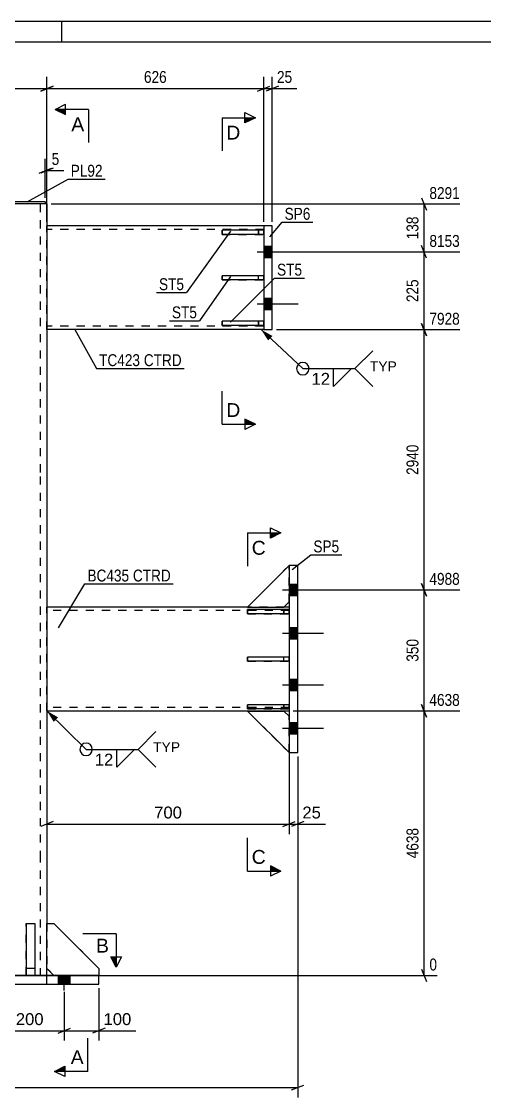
# Model space of a CAD drawing. Header units: millimetres. Extents: x -150 to 444, y -739 to 230.
# Drawn here: x 14.7 to 126.2, y -29.4 to 229.8 of the extents above; entities that cross this region are included whole.
import ezdxf

# ---------------------------------------------------------------- set-up
doc = ezdxf.new("R2010")
doc.units = ezdxf.units.MM
doc.linetypes.add('DXK_LINE_DOT2', pattern=[3.9198, 1.9599, -1.9599])
doc.linetypes.add('DXK_LINE_DOT3', pattern=[5.9187, 2.979, -0.9799, 0.9799, -0.9799])
doc.styles.add('Arial', font='ARIAL.TTF', dxfattribs={"height": 0.2})
doc.styles.add('Arial Narrow', font='ARIALN.TTF', dxfattribs={"height": 0.2})

# ---------------------------------------------------------------- blocks, each defined once
blk = doc.blocks.new('Unknown-284930291-1134')
at = {"color": 5, "linetype": 'Continuous'}
for p, q in [((444.4, 229.79), (-149.6, 229.79)), ((24.4, 224.79), (24.4, 229.79)), ((439.4, 224.79), (-144.6, 224.79))]:
    blk.add_line(p, q, dxfattribs=at)
blk = doc.blocks.new('Part-284930291-2814 - 2659')
at = {"color": 7, "linetype": 'DXK_LINE_DOT2'}
for p, q in [((15.83, 0), (15.83, 12.5)), ((15.83, 12.5), (17.92, 12.5)), ((17.92, 12.5), (17.92, 0)), ((17.92, 1.67), (15.83, 1.67)), ((17.92, 0), (15.83, 0))]:
    blk.add_line(p, q, dxfattribs=at)
blk = doc.blocks.new('Part-284930291-2791 - 2659')
at = {"color": 2, "linetype": 'Continuous'}
for p, q in [((73.03, 180.56), (73.03, 155.56)), ((75.11, 180.56), (73.03, 180.56)), ((75.11, 155.56), (75.11, 180.56)), ((73.03, 155.56), (75.11, 155.56))]:
    blk.add_line(p, q, dxfattribs=at)
blk = doc.blocks.new('Part-284930291-2792 - 2659')
at = {"color": 2, "linetype": 'Continuous'}
for p, q in [((79.15, 65.21), (69.15, 65.21)), ((69.15, 64.21), (69.15, 65.21)), ((79.15, 65.21), (79.15, 64.21)), ((79.15, 64.21), (69.15, 64.21))]:
    blk.add_line(p, q, dxfattribs=at)
at = {"color": 7, "linetype": 'DXK_LINE_DOT2'}
blk.add_line((77.9, 64.21), (77.9, 65.21), dxfattribs=at)
blk = doc.blocks.new('Part-284930291-2794 - 2659')
at = {"color": 2, "linetype": 'Continuous'}
for p, q in [((79.15, 76.67), (69.15, 76.67)), ((69.15, 75.67), (69.15, 76.67)), ((79.15, 75.67), (69.15, 75.67)), ((79.15, 76.67), (79.15, 75.67))]:
    blk.add_line(p, q, dxfattribs=at)
at = {"color": 7, "linetype": 'DXK_LINE_DOT2'}
blk.add_line((77.9, 75.67), (77.9, 76.67), dxfattribs=at)
blk = doc.blocks.new('Part-284930291-2795 - 2659')
at = {"color": 7, "linetype": 'DXK_LINE_DOT2'}
for p, q in [((79.15, 65.21), (69.15, 65.21)), ((69.15, 65.21), (69.15, 64.21)), ((77.9, 65.21), (77.9, 64.21)), ((79.15, 64.21), (79.15, 65.21)), ((69.15, 64.21), (79.15, 64.21))]:
    blk.add_line(p, q, dxfattribs=at)
blk = doc.blocks.new('Part-284930291-2667 - 2659')
at = {"color": 2, "linetype": 'Continuous'}
for p, q in [((79.15, 98.73), (69.15, 88.73)), ((69.15, 88.73), (77.9, 88.73)), ((77.9, 88.73), (79.15, 89.98))]:
    blk.add_line(p, q, dxfattribs=at)
at = {"color": 7, "linetype": 'DXK_LINE_DOT2'}
blk.add_line((79.15, 89.98), (79.15, 98.73), dxfattribs=at)
blk = doc.blocks.new('Part-284930291-2796 - 2659')
at = {"color": 7, "linetype": 'DXK_LINE_DOT2'}
for p, q in [((79.15, 76.67), (69.15, 76.67)), ((69.15, 76.67), (69.15, 75.67)), ((69.15, 75.67), (79.15, 75.67)), ((77.9, 75.67), (77.9, 76.67)), ((79.15, 75.67), (79.15, 76.67))]:
    blk.add_line(p, q, dxfattribs=at)
blk = doc.blocks.new('Part-284930291-2668 - 2659')
at = {"color": 7, "linetype": 'DXK_LINE_DOT2'}
for p, q in [((79.15, 98.73), (69.15, 88.73)), ((79.15, 89.98), (79.15, 98.73)), ((69.15, 88.73), (77.9, 88.73)), ((77.9, 88.73), (79.15, 89.98))]:
    blk.add_line(p, q, dxfattribs=at)
blk = doc.blocks.new('Part-284930291-2669 - 2659')
at = {"color": 2, "linetype": 'Continuous'}
for p, q in [((69.15, 63.67), (77.9, 63.67)), ((69.15, 63.67), (79.15, 53.67)), ((77.9, 63.67), (79.15, 62.42)), ((79.15, 53.67), (79.15, 53.73))]:
    blk.add_line(p, q, dxfattribs=at)
at = {"color": 7, "linetype": 'DXK_LINE_DOT2'}
blk.add_line((79.15, 53.73), (79.15, 62.42), dxfattribs=at)
blk = doc.blocks.new('Part-284930291-2670 - 2659')
at = {"color": 7, "linetype": 'DXK_LINE_DOT2'}
for p, q in [((69.15, 63.67), (77.9, 63.67)), ((79.15, 53.67), (69.15, 63.67)), ((77.9, 63.67), (79.15, 62.42)), ((79.15, 62.42), (79.15, 53.67))]:
    blk.add_line(p, q, dxfattribs=at)
blk = doc.blocks.new('Part-284930291-2671 - 2659')
at = {"color": 2, "linetype": 'Continuous'}
for p, q in [((73.03, 179.51), (63.03, 179.51)), ((63.03, 178.51), (63.03, 179.51)), ((73.03, 179.51), (73.03, 178.51)), ((73.03, 178.51), (63.03, 178.51))]:
    blk.add_line(p, q, dxfattribs=at)
at = {"color": 7, "linetype": 'DXK_LINE_DOT2'}
blk.add_line((71.78, 178.51), (71.78, 179.51), dxfattribs=at)
blk = doc.blocks.new('Part-284930291-2672 - 2659')
at = {"color": 2, "linetype": 'Continuous'}
for p, q in [((73.03, 157.6), (63.03, 157.6)), ((63.03, 156.6), (63.03, 157.6)), ((73.03, 156.6), (63.03, 156.6)), ((73.03, 157.6), (73.03, 156.6))]:
    blk.add_line(p, q, dxfattribs=at)
at = {"color": 7, "linetype": 'DXK_LINE_DOT2'}
blk.add_line((71.78, 156.6), (71.78, 157.6), dxfattribs=at)
blk = doc.blocks.new('Part-284930291-2673 - 2659')
at = {"color": 2, "linetype": 'Continuous'}
for p, q in [((73.03, 168.56), (63.03, 168.56)), ((63.03, 167.56), (63.03, 168.56)), ((73.03, 168.56), (73.03, 167.56)), ((73.03, 167.56), (63.03, 167.56))]:
    blk.add_line(p, q, dxfattribs=at)
at = {"color": 7, "linetype": 'DXK_LINE_DOT2'}
blk.add_line((71.78, 167.56), (71.78, 168.56), dxfattribs=at)
blk = doc.blocks.new('Part-284930291-2805 - 2659')
at = {"color": 2, "linetype": 'Continuous'}
for p, q in [((-20.42, 186.34), (-13.52, 186.34)), ((-20.42, 186.34), (-20.42, 185.84)), ((-20.42, 185.84), (-19.02, 185.84)), ((20.42, 186.34), (13.56, 186.34)), ((20.42, 185.84), (19.02, 185.84)), ((20.42, 186.34), (20.42, 185.84))]:
    blk.add_line(p, q, dxfattribs=at)
at = {"color": 7, "linetype": 'DXK_LINE_DOT2'}
for p, q in [((19.02, 185.84), (-19.02, 185.84)), ((13.56, 186.34), (-13.52, 186.34))]:
    blk.add_line(p, q, dxfattribs=at)
blk = doc.blocks.new('Part-284930291-2679 - 2659')
at = {"color": 7, "linetype": 'DXK_LINE_DOT2'}
for p, q in [((79.15, 88.13), (69.15, 88.13)), ((69.15, 88.13), (69.15, 87.13)), ((77.9, 88.13), (77.9, 87.13)), ((79.15, 87.13), (79.15, 88.13)), ((69.15, 87.13), (79.15, 87.13))]:
    blk.add_line(p, q, dxfattribs=at)
blk = doc.blocks.new('Part-284930291-2680 - 2659')
at = {"color": 2, "linetype": 'Continuous'}
for p, q in [((79.15, 88.13), (69.15, 88.13)), ((69.15, 87.13), (69.15, 88.13)), ((79.15, 88.13), (79.15, 87.13)), ((79.15, 87.13), (69.15, 87.13))]:
    blk.add_line(p, q, dxfattribs=at)
at = {"color": 7, "linetype": 'DXK_LINE_DOT2'}
blk.add_line((77.9, 87.13), (77.9, 88.13), dxfattribs=at)
blk = doc.blocks.new('Part-284930291-2681 - 2659')
at = {"color": 2, "linetype": 'Continuous'}
for p, q in [((69.15, 88.73), (20.83, 88.73)), ((79.15, 88.73), (77.9, 88.73)), ((20.83, 63.73), (79.15, 63.73))]:
    blk.add_line(p, q, dxfattribs=at)
at = {"color": 7, "linetype": 'DXK_LINE_DOT2'}
for p, q in [((20.83, 63.73), (20.83, 88.73)), ((20.83, 88.73), (20.83, 88.73)), ((77.9, 88.73), (69.15, 88.73)), ((79.15, 88.73), (79.15, 63.73)), ((79.15, 87.89), (20.83, 87.89)), ((79.15, 64.56), (20.83, 64.56)), ((20.83, 63.73), (20.83, 63.73)), ((20.83, 63.73), (20.83, 63.73))]:
    blk.add_line(p, q, dxfattribs=at)
blk = doc.blocks.new('Part-284930291-2761 - 2659')
at = {"color": 7, "linetype": 'DXK_LINE_DOT2'}
for p, q in [((20.83, 1.67), (20.83, 12.5)), ((20.83, 12.5), (22.5, 12.5)), ((22.5, 12.5), (33.33, 1.67)), ((22.5, 0), (20.83, 1.67)), ((33.33, 1.67), (33.33, 0)), ((33.33, 0), (22.5, 0))]:
    blk.add_line(p, q, dxfattribs=at)
blk = doc.blocks.new('Part-284930291-2766 - 2659')
at = {"color": 2, "linetype": 'Continuous'}
for p, q in [((73.03, 180.56), (20.83, 180.56)), ((73.03, 155.56), (20.83, 155.56))]:
    blk.add_line(p, q, dxfattribs=at)
at = {"color": 7, "linetype": 'DXK_LINE_DOT2'}
for p, q in [((20.83, 155.56), (20.83, 180.56)), ((73.03, 179.72), (20.83, 179.72)), ((73.03, 180.56), (73.03, 155.56)), ((73.03, 156.39), (20.83, 156.39))]:
    blk.add_line(p, q, dxfattribs=at)
blk = doc.blocks.new('Part-284930291-2786 - 2659')
at = {"color": 2, "linetype": 'Continuous'}
for p, q in [((79.15, 98.73), (79.15, 53.73)), ((81.23, 98.73), (79.15, 98.73)), ((81.23, 53.73), (81.23, 98.73)), ((79.15, 53.73), (81.23, 53.73))]:
    blk.add_line(p, q, dxfattribs=at)
blk = doc.blocks.new('Part-284930291-2813 - 2659')
at = {"color": 2, "linetype": 'Continuous'}
for p, q in [((20.83, 1.67), (20.83, 12.5)), ((20.83, 12.5), (22.5, 12.5)), ((33.33, 1.67), (22.5, 12.5)), ((22.5, 0), (20.83, 1.67)), ((33.33, 1.67), (33.33, 0))]:
    blk.add_line(p, q, dxfattribs=at)
at = {"color": 7, "linetype": 'DXK_LINE_DOT2'}
blk.add_line((33.33, 0), (22.5, 0), dxfattribs=at)
blk = doc.blocks.new('Bolt-284930291-2827 - 2659')
at = {"linetype": 'Continuous'}
for points in [[(-23.62, 0), (-26.38, 0), (-26.38, -2.08), (-23.62, -2.08)], [(-23.62, 0), (-26.38, 0), (-26.38, -2.08), (-23.62, -2.08)], [(-6.96, 0), (-9.71, 0), (-9.71, -2.08), (-6.96, -2.08)], [(-6.96, 0), (-9.71, 0), (-9.71, -2.08), (-6.96, -2.08)], [(9.71, 0), (6.96, 0), (6.96, -2.08), (9.71, -2.08)], [(9.71, 0), (6.96, 0), (6.96, -2.08), (9.71, -2.08)], [(26.38, 0), (23.62, 0), (23.62, -2.08), (26.38, -2.08)], [(26.38, 0), (23.62, 0), (23.62, -2.08), (26.38, -2.08)]]:
    blk.add_hatch(color=1, dxfattribs=at).paths.add_polyline_path(points)
at = {"color": 1, "linetype": 'Continuous'}
for p, q in [((-26.38, -2.08), (-26.38, 0)), ((-26.38, -2.08), (-26.38, 0)), ((-25, -3.67), (-25, 0)), ((-25, -3.67), (-25, 0)), ((-23.62, -2.08), (-23.62, 0)), ((-23.62, -2.08), (-23.62, 0)), ((-9.71, -2.08), (-9.71, 0)), ((-9.71, -2.08), (-9.71, 0)), ((-8.33, -3.67), (-8.33, 0)), ((-8.33, -3.67), (-8.33, 0)), ((-6.96, -2.08), (-6.96, 0)), ((-6.96, -2.08), (-6.96, 0)), ((6.96, -2.08), (6.96, 0)), ((6.96, -2.08), (6.96, 0)), ((8.33, -3.67), (8.33, 0)), ((8.33, -3.67), (8.33, 0)), ((9.71, -2.08), (9.71, 0)), ((9.71, -2.08), (9.71, 0)), ((23.62, -2.08), (23.62, 0)), ((23.62, -2.08), (23.62, 0)), ((25, -3.67), (25, 0)), ((25, -3.67), (25, 0)), ((26.38, -2.08), (26.38, 0)), ((26.38, -2.08), (26.38, 0))]:
    blk.add_line(p, q, dxfattribs=at)
blk = doc.blocks.new('Bolt-284930291-2830 - 2659')
at = {"linetype": 'Continuous'}
for points in [[(73.03, 175.68), (73.03, 172.93), (75.11, 172.93), (75.11, 175.68)], [(73.03, 175.68), (73.03, 172.93), (75.11, 172.93), (75.11, 175.68)], [(73.03, 163.18), (73.03, 160.43), (75.11, 160.43), (75.11, 163.18)], [(73.03, 163.18), (73.03, 160.43), (75.11, 160.43), (75.11, 163.18)]]:
    blk.add_hatch(color=1, dxfattribs=at).paths.add_polyline_path(points)
at = {"color": 1, "linetype": 'Continuous'}
for p, q in [((71.44, 174.31), (81.36, 174.3)), ((71.44, 174.31), (81.36, 174.3)), ((73.03, 175.68), (75.11, 175.68)), ((73.03, 175.68), (75.11, 175.68)), ((73.03, 172.93), (75.11, 172.93)), ((73.03, 172.93), (75.11, 172.93)), ((71.44, 161.81), (81.36, 161.8)), ((71.44, 161.81), (81.36, 161.8)), ((73.03, 163.18), (75.11, 163.18)), ((73.03, 163.18), (75.11, 163.18)), ((73.03, 160.43), (75.11, 160.43)), ((73.03, 160.43), (75.11, 160.43))]:
    blk.add_line(p, q, dxfattribs=at)
blk = doc.blocks.new('Bolt-284930291-2831 - 2659')
at = {"linetype": 'Continuous'}
for points in [[(79.15, 94.27), (79.15, 91.52), (81.23, 91.52), (81.23, 94.27)], [(79.15, 94.27), (79.15, 91.52), (81.23, 91.52), (81.23, 94.27)], [(79.15, 94.27), (79.15, 91.52), (81.23, 91.52), (81.23, 94.27)], [(79.15, 83.85), (79.15, 81.1), (81.23, 81.1), (81.23, 83.85)], [(79.15, 83.85), (79.15, 81.1), (81.23, 81.1), (81.23, 83.85)], [(79.15, 71.35), (79.15, 68.6), (81.23, 68.6), (81.23, 71.35)], [(79.15, 71.35), (79.15, 68.6), (81.23, 68.6), (81.23, 71.35)], [(79.15, 60.93), (79.15, 58.18), (81.23, 58.18), (81.23, 60.93)], [(79.15, 60.93), (79.15, 58.18), (81.23, 58.18), (81.23, 60.93)], [(79.15, 60.93), (79.15, 58.18), (81.23, 58.18), (81.23, 60.93)]]:
    blk.add_hatch(color=1, dxfattribs=at).paths.add_polyline_path(points)
at = {"color": 1, "linetype": 'Continuous'}
for p, q in [((79.15, 94.27), (81.23, 94.27)), ((79.15, 94.27), (81.23, 94.27)), ((79.15, 94.27), (81.23, 94.27)), ((77.56, 92.89), (87.48, 92.89)), ((77.56, 92.89), (87.48, 92.89)), ((77.56, 92.89), (87.48, 92.89)), ((79.15, 91.52), (81.23, 91.52)), ((79.15, 91.52), (81.23, 91.52)), ((79.15, 91.52), (81.23, 91.52)), ((79.15, 83.85), (81.23, 83.85)), ((79.15, 83.85), (81.23, 83.85)), ((77.56, 82.48), (87.48, 82.48)), ((77.56, 82.48), (87.48, 82.48)), ((79.15, 81.1), (81.23, 81.1)), ((79.15, 81.1), (81.23, 81.1)), ((79.15, 71.35), (81.23, 71.35)), ((79.15, 71.35), (81.23, 71.35)), ((77.56, 69.98), (87.48, 69.98)), ((77.56, 69.98), (87.48, 69.98)), ((79.15, 68.6), (81.23, 68.6)), ((79.15, 68.6), (81.23, 68.6)), ((79.15, 60.93), (81.23, 60.93)), ((79.15, 60.93), (81.23, 60.93)), ((79.15, 60.93), (81.23, 60.93)), ((77.56, 59.56), (87.48, 59.56)), ((77.56, 59.56), (87.48, 59.56)), ((77.56, 59.56), (87.48, 59.56)), ((79.15, 58.18), (81.23, 58.18)), ((79.15, 58.18), (81.23, 58.18)), ((79.15, 58.18), (81.23, 58.18))]:
    blk.add_line(p, q, dxfattribs=at)
blk = doc.blocks.new('Part-284930291-2838 - 2659')
at = {"linetype": 'Continuous'}
blk.add_hatch(color=2, dxfattribs=at).paths.add_polyline_path([(0, 29.17), (-0.8, 30.57), (0.8, 30.57)])
at = {"color": 7, "linetype": 'DXK_LINE_DOT3'}
for p, q in [((0, 120.29), (0, 195.84)), ((0, 29.27), (0, 120.19)), ((0, -10), (0, 29.17))]:
    blk.add_line(p, q, dxfattribs=at)
at = {"color": 2, "linetype": 'Continuous'}
for p, q in [((-20.83, 185.84), (-20.83, 120.29)), ((-20.83, 185.84), (-20.42, 185.84)), ((-19.02, 185.84), (-17.5, 185.84)), ((-17.5, 185.84), (-13.52, 185.84)), ((19.02, 185.84), (13.56, 185.84)), ((20.83, 185.84), (20.42, 185.84)), ((20.83, 185.84), (20.83, 120.29)), ((-20.83, 120.19), (-20.83, 29.27)), ((20.83, 120.19), (20.83, 29.27)), ((-20.83, 29.17), (-20.83, 12.5)), ((0, 29.17), (-0.8, 30.57)), ((-0.8, 30.57), (0.8, 30.57)), ((0.8, 30.57), (0, 29.17)), ((20.83, 29.17), (20.83, 12.5)), ((-20.83, 1.67), (-20.83, 0)), ((20.83, 0), (20.83, 1.67))]:
    blk.add_line(p, q, dxfattribs=at)
at = {"color": 7, "linetype": 'DXK_LINE_DOT2'}
for p, q in [((-20.83, 185.84), (-19.02, 185.84)), ((-20.42, 185.84), (-19.86, 185.84)), ((-19.17, 185.84), (-19.17, 120.29)), ((-13.52, 185.84), (13.56, 185.84)), ((20.42, 185.84), (17.5, 185.84)), ((19.17, 185.84), (19.17, 120.29)), ((-19.17, 120.19), (-19.17, 29.27)), ((19.17, 120.19), (19.17, 29.27)), ((-19.17, 29.17), (-19.17, 0)), ((19.17, 29.17), (19.17, 0)), ((-20.83, 12.5), (-20.83, 1.67)), ((20.83, 12.5), (20.83, 1.67)), ((20.83, 0), (-20.83, 0))]:
    blk.add_line(p, q, dxfattribs=at)
at = {"color": 2, "linetype": 'Continuous'}
blk.add_circle((0, 30.07), 1, dxfattribs=at)
blk = doc.blocks.new('Part-284930291-2843 - 2659')
at = {"color": 2, "linetype": 'Continuous'}
for p, q in [((33.33, 0), (-33.33, 0)), ((-33.33, 0), (-33.33, -2.08)), ((-33.33, -2.08), (-20.83, -2.08)), ((-20.83, 0), (-20.83, -2.08)), ((-20.83, -2.08), (33.33, -2.08)), ((20.83, -2.08), (20.83, 0)), ((33.33, -2.08), (33.33, 0))]:
    blk.add_line(p, q, dxfattribs=at)
blk = doc.blocks.new('Part-284930291-2846 - 2659')
at = {"color": 2, "linetype": 'Continuous'}
for p, q in [((15.83, 12.5), (15.83, 0)), ((15.83, 12.5), (17.92, 12.5)), ((17.92, 12.5), (17.92, 0)), ((17.92, 1.67), (15.83, 1.67)), ((15.83, 0), (17.92, 0))]:
    blk.add_line(p, q, dxfattribs=at)
blk = doc.blocks.new('Part-284930291-11012 - 2659')
at = {"color": 7, "linetype": 'DXK_LINE_DOT2'}
for p, q in [((73.03, 168.56), (63.03, 168.56)), ((63.03, 168.56), (63.03, 167.56)), ((71.78, 167.56), (71.78, 168.56)), ((73.03, 167.56), (73.03, 168.56)), ((63.03, 167.56), (73.03, 167.56))]:
    blk.add_line(p, q, dxfattribs=at)
blk = doc.blocks.new('Part-284930291-11013 - 2659')
at = {"color": 7, "linetype": 'DXK_LINE_DOT2'}
for p, q in [((73.03, 179.51), (63.03, 179.51)), ((63.03, 179.51), (63.03, 178.51)), ((71.78, 179.51), (71.78, 178.51)), ((73.03, 178.51), (73.03, 179.51)), ((63.03, 178.51), (73.03, 178.51))]:
    blk.add_line(p, q, dxfattribs=at)
blk = doc.blocks.new('Part-284930291-11014 - 2659')
at = {"color": 7, "linetype": 'DXK_LINE_DOT2'}
for p, q in [((73.03, 157.6), (63.03, 157.6)), ((63.03, 157.6), (63.03, 156.6)), ((63.03, 156.6), (73.03, 156.6)), ((71.78, 157.6), (71.78, 156.6)), ((73.03, 156.6), (73.03, 157.6))]:
    blk.add_line(p, q, dxfattribs=at)
blk = doc.blocks.new('StraightDimension-284930291-6146 - 2659')
at = {"color": 7, "linetype": 'Continuous'}
for p, q in [((20.83, 181.5), (20.83, 216.5)), ((73.03, 181.56), (73.03, 216.5)), ((22.33, 214.25), (19.33, 213.05)), ((20.83, 213.65), (73.03, 213.65)), ((71.53, 213.05), (74.53, 214.25))]:
    blk.add_line(p, q, dxfattribs=at)
at = {"color": 0}
blk.add_wipeout([(50.27, 214.4), (50.27, 218.6), (43.59, 218.6), (43.59, 214.4)], dxfattribs=at)
at = {"color": 3, "style": 'Arial Narrow'}
blk.add_text('626', height=2.863, dxfattribs=at).set_placement((44.19, 215))
blk = doc.blocks.new('StraightDimension-284930291-6445 - 2659')
at = {"color": 7, "linetype": 'Continuous'}
for p, q in [((25, -3.97), (25, -15.71)), ((33.33, -3.08), (33.33, -15.71)), ((23.5, -13.91), (26.5, -12.71)), ((34.83, -12.71), (31.83, -13.91)), ((25, -13.31), (33.33, -13.31))]:
    blk.add_line(p, q, dxfattribs=at)
at = {"color": 0}
blk.add_wipeout([(41.73, -12.56), (41.73, -8.36), (33.86, -8.36), (33.86, -12.56)], dxfattribs=at)
at = {"color": 7, "linetype": 'Continuous'}
blk.add_line((33.33, -13.31), (42.25, -13.31), dxfattribs=at)
blk.add_line((33.33, -13.31), (42.25, -13.31), dxfattribs=at)
at = {"color": 3, "style": 'Arial'}
blk.add_text('100', height=2.865, dxfattribs=at).set_placement((34.46, -11.96))
blk = doc.blocks.new('StraightDimension-284930291-6145 - 2659')
at = {"color": 7, "linetype": 'Continuous'}
for p, q in [((73.03, 181.56), (73.03, 216.5)), ((75.11, 181.56), (75.11, 216.5)), ((71.53, 213.05), (74.53, 214.25)), ((73.03, 213.65), (75.11, 213.65)), ((76.61, 214.25), (73.61, 213.05))]:
    blk.add_line(p, q, dxfattribs=at)
at = {"color": 0}
blk.add_wipeout([(80.49, 214.4), (80.49, 218.6), (75.64, 218.6), (75.64, 214.4)], dxfattribs=at)
at = {"color": 7, "linetype": 'Continuous'}
blk.add_line((75.11, 213.65), (81.02, 213.65), dxfattribs=at)
blk.add_line((75.11, 213.65), (81.02, 213.65), dxfattribs=at)
at = {"color": 3, "style": 'Arial Narrow'}
blk.add_text('25', height=2.863, dxfattribs=at).set_placement((76.24, 215))
blk = doc.blocks.new('StraightDimension-284930291-11453 - 2659')
at = {"color": 7, "linetype": 'Continuous'}
for p, q in [((79.15, 62.73), (79.15, 34.06)), ((81.23, 52.73), (81.23, 34.06)), ((77.65, 35.86), (80.65, 37.06)), ((79.15, 36.46), (81.23, 36.46)), ((82.73, 37.06), (79.73, 35.86))]:
    blk.add_line(p, q, dxfattribs=at)
at = {"color": 0}
blk.add_wipeout([(87.4, 37.21), (87.4, 41.41), (81.76, 41.41), (81.76, 37.21)], dxfattribs=at)
at = {"color": 7, "linetype": 'Continuous'}
blk.add_line((81.23, 36.46), (87.93, 36.46), dxfattribs=at)
blk.add_line((81.23, 36.46), (87.93, 36.46), dxfattribs=at)
at = {"color": 3, "style": 'Arial'}
blk.add_text('25', height=2.865, dxfattribs=at).set_placement((82.36, 37.81))
blk = doc.blocks.new('StraightDimension-284930291-6620 - 2659')
at = {"color": 7, "linetype": 'Continuous'}
for p, q in [((112.26, 62.23), (111.06, 65.23)), ((80.15, 63.73), (120.28, 63.73)), ((111.66, 0), (111.66, 63.73)), ((111.06, 1.5), (112.26, -1.5)), ((-32.33, 0), (114.79, 0))]:
    blk.add_line(p, q, dxfattribs=at)
at = {"color": 0, "linetype": 'Continuous'}
for points in [[(120.88, 64.33), (120.88, 68.53), (112.36, 68.53), (112.36, 64.33)], [(115.39, 0.6), (115.39, 4.8), (112.36, 4.8), (112.36, 0.6)]]:
    blk.add_wipeout(points, dxfattribs=at)
at = {"color": 0}
blk.add_wipeout([(110.91, 36.12), (106.71, 36.12), (106.71, 27.61), (110.91, 27.61)], dxfattribs=at)
at = {"color": 3, "linetype": 'Continuous', "style": 'Arial Narrow'}
for s, height, p in [('4638', 2.863, (112.96, 64.93)), ('0', 2.86, (112.96, 1.2))]:
    blk.add_text(s, height=height, dxfattribs=at).set_placement(p)
at = {"color": 3, "style": 'Arial Narrow'}
blk.add_text('4638', height=2.863, rotation=90.0002, dxfattribs=at).set_placement((110.31, 28.21))
blk = doc.blocks.new('StraightDimension-284930291-3035 - 2659')
at = {"color": 7, "linetype": 'Continuous'}
for p, q in [((-94, 52.73), (-94, -29.4)), ((81.23, 52.73), (81.23, -29.4)), ((-92.5, -26.4), (-95.5, -27.6)), ((-94, -27), (81.23, -27)), ((79.73, -27.6), (82.73, -26.4))]:
    blk.add_line(p, q, dxfattribs=at)
at = {"color": 0}
blk.add_wipeout([(-1.34, -26.25), (-1.34, -22.05), (-11.43, -22.05), (-11.43, -26.25)], dxfattribs=at)
at = {"color": 3, "style": 'Arial'}
blk.add_text('2103', height=2.865, dxfattribs=at).set_placement((-10.83, -25.65))
blk = doc.blocks.new('StraightDimension-284930291-3086 - 2659')
at = {"color": 7, "linetype": 'Continuous'}
for p, q in [((18.92, 193.29), (21.92, 194.49)), ((22.33, 194.49), (19.33, 193.29)), ((20.42, 187.34), (20.42, 196.74)), ((20.83, 186.84), (20.83, 196.74)), ((20.42, 193.89), (20.83, 193.89))]:
    blk.add_line(p, q, dxfattribs=at)
at = {"color": 0}
blk.add_wipeout([(24.39, 194.64), (24.39, 198.84), (21.36, 198.84), (21.36, 194.64)], dxfattribs=at)
at = {"color": 7, "linetype": 'Continuous'}
blk.add_line((20.83, 193.89), (24.91, 193.89), dxfattribs=at)
blk.add_line((20.83, 193.89), (24.91, 193.89), dxfattribs=at)
at = {"color": 3, "style": 'Arial Narrow'}
blk.add_text('5', height=2.86, dxfattribs=at).set_placement((21.96, 195.24))
blk = doc.blocks.new('StraightDimension-284930291-6147 - 2659')
at = {"color": 7, "linetype": 'Continuous'}
for p, q in [((-20.83, 181.5), (-20.83, 216.5)), ((20.83, 181.5), (20.83, 216.5)), ((-19.33, 214.25), (-22.33, 213.05)), ((-20.83, 213.65), (20.83, 213.65)), ((19.33, 213.05), (22.33, 214.25))]:
    blk.add_line(p, q, dxfattribs=at)
at = {"color": 0}
blk.add_wipeout([(3.34, 214.4), (3.34, 218.6), (-3.34, 218.6), (-3.34, 214.4)], dxfattribs=at)
at = {"color": 3, "style": 'Arial Narrow'}
blk.add_text('500', height=2.863, dxfattribs=at).set_placement((-2.74, 215))
blk = doc.blocks.new('StraightDimension-284930291-6617 - 2659')
at = {"color": 7, "linetype": 'Continuous'}
for p, q in [((80.28, 174.3), (120.28, 174.3)), ((112.26, 172.8), (111.06, 175.8)), ((111.66, 155.56), (111.66, 174.3)), ((76.11, 155.56), (120.28, 155.56)), ((111.06, 157.06), (112.26, 154.06))]:
    blk.add_line(p, q, dxfattribs=at)
at = {"color": 0, "linetype": 'Continuous'}
blk.add_wipeout([(120.88, 174.9), (120.88, 179.1), (112.36, 179.1), (112.36, 174.9)], dxfattribs=at)
at = {"color": 0}
blk.add_wipeout([(110.91, 168.27), (106.71, 168.27), (106.71, 161.59), (110.91, 161.59)], dxfattribs=at)
at = {"color": 3, "linetype": 'Continuous', "style": 'Arial Narrow'}
blk.add_text('8153', height=2.863, dxfattribs=at).set_placement((112.96, 175.5))
at = {"color": 3, "style": 'Arial Narrow'}
blk.add_text('225', height=2.863, rotation=90.0002, dxfattribs=at).set_placement((110.31, 162.19))
blk = doc.blocks.new('StraightDimension-284930291-6446 - 2659')
at = {"color": 7, "linetype": 'Continuous'}
for p, q in [((8.33, -3.97), (8.33, -15.71)), ((25, -3.97), (25, -15.71)), ((9.83, -12.71), (6.83, -13.91)), ((23.5, -13.91), (26.5, -12.71)), ((8.33, -13.31), (25, -13.31))]:
    blk.add_line(p, q, dxfattribs=at)
at = {"color": 0}
blk.add_wipeout([(20.6, -12.56), (20.6, -8.36), (12.73, -8.36), (12.73, -12.56)], dxfattribs=at)
at = {"color": 3, "style": 'Arial'}
blk.add_text('200', height=2.865, dxfattribs=at).set_placement((13.33, -11.96))
blk = doc.blocks.new('StraightDimension-284930291-6616 - 2659')
at = {"color": 7, "linetype": 'Continuous'}
for p, q in [((111.06, 187.34), (112.26, 184.34)), ((21.83, 185.84), (120.28, 185.84)), ((111.66, 174.3), (111.66, 185.84)), ((80.28, 174.3), (120.28, 174.3)), ((112.26, 172.8), (111.06, 175.8))]:
    blk.add_line(p, q, dxfattribs=at)
at = {"color": 0, "linetype": 'Continuous'}
blk.add_wipeout([(120.88, 186.44), (120.88, 190.64), (112.36, 190.64), (112.36, 186.44)], dxfattribs=at)
at = {"color": 0}
blk.add_wipeout([(110.91, 183.41), (106.71, 183.41), (106.71, 176.73), (110.91, 176.73)], dxfattribs=at)
at = {"color": 3, "linetype": 'Continuous', "style": 'Arial Narrow'}
blk.add_text('8291', height=2.863, dxfattribs=at).set_placement((112.96, 187.04))
at = {"color": 3, "style": 'Arial Narrow'}
blk.add_text('138', height=2.863, rotation=90.0002, dxfattribs=at).set_placement((110.31, 177.33))
blk = doc.blocks.new('StraightDimension-284930291-6618 - 2659')
at = {"color": 7, "linetype": 'Continuous'}
for p, q in [((76.11, 155.56), (120.28, 155.56)), ((112.26, 154.06), (111.06, 157.06)), ((111.66, 92.89), (111.66, 155.56)), ((111.06, 94.39), (112.26, 91.39)), ((86.4, 92.89), (120.28, 92.89))]:
    blk.add_line(p, q, dxfattribs=at)
at = {"color": 0, "linetype": 'Continuous'}
blk.add_wipeout([(120.88, 156.16), (120.88, 160.36), (112.36, 160.36), (112.36, 156.16)], dxfattribs=at)
at = {"color": 0}
blk.add_wipeout([(110.91, 128.48), (106.71, 128.48), (106.71, 119.97), (110.91, 119.97)], dxfattribs=at)
at = {"color": 3, "linetype": 'Continuous', "style": 'Arial Narrow'}
blk.add_text('7928', height=2.863, dxfattribs=at).set_placement((112.96, 156.76))
at = {"color": 3, "style": 'Arial Narrow'}
blk.add_text('2940', height=2.863, rotation=90.0002, dxfattribs=at).set_placement((110.31, 120.57))
blk = doc.blocks.new('StraightDimension-284930291-6619 - 2659')
at = {"color": 7, "linetype": 'Continuous'}
for p, q in [((112.26, 91.39), (111.06, 94.39)), ((86.4, 92.89), (120.28, 92.89)), ((111.66, 63.73), (111.66, 92.89)), ((111.06, 65.23), (112.26, 62.23)), ((80.15, 63.73), (120.28, 63.73))]:
    blk.add_line(p, q, dxfattribs=at)
at = {"color": 0, "linetype": 'Continuous'}
blk.add_wipeout([(120.88, 93.49), (120.88, 97.69), (112.36, 97.69), (112.36, 93.49)], dxfattribs=at)
at = {"color": 0}
blk.add_wipeout([(110.91, 81.65), (106.71, 81.65), (106.71, 74.97), (110.91, 74.97)], dxfattribs=at)
at = {"color": 3, "linetype": 'Continuous', "style": 'Arial Narrow'}
blk.add_text('4988', height=2.863, dxfattribs=at).set_placement((112.96, 94.09))
at = {"color": 3, "style": 'Arial Narrow'}
blk.add_text('350', height=2.863, rotation=90.0002, dxfattribs=at).set_placement((110.31, 75.57))
blk = doc.blocks.new('StraightDimension-284930291-6685 - 2659')
at = {"color": 7, "linetype": 'Continuous'}
for p, q in [((-109.4, 62.23), (-110.6, 65.23)), ((-95, 63.73), (-118.61, 63.73)), ((-110, 0), (-110, 63.73)), ((-110.6, 1.5), (-109.4, -1.5)), ((32.33, 0), (-113.12, 0))]:
    blk.add_line(p, q, dxfattribs=at)
at = {"color": 0, "linetype": 'Continuous'}
for points in [[(-110.7, 64.33), (-110.7, 68.53), (-119.21, 68.53), (-119.21, 64.33)], [(-110.7, 0.6), (-110.7, 4.8), (-113.72, 4.8), (-113.72, 0.6)]]:
    blk.add_wipeout(points, dxfattribs=at)
at = {"color": 0}
blk.add_wipeout([(-110.75, 36.12), (-114.95, 36.12), (-114.95, 27.61), (-110.75, 27.61)], dxfattribs=at)
at = {"color": 3, "linetype": 'Continuous', "style": 'Arial Narrow'}
for s, height, p in [('4638', 2.863, (-118.61, 64.93)), ('0', 2.86, (-113.12, 1.2))]:
    blk.add_text(s, height=height, dxfattribs=at).set_placement(p)
at = {"color": 3, "style": 'Arial Narrow'}
blk.add_text('4638', height=2.863, rotation=90.0002, dxfattribs=at).set_placement((-111.35, 28.21))
blk = doc.blocks.new('StraightDimension-284930291-11454 - 2659')
at = {"color": 7, "linetype": 'Continuous'}
for p, q in [((20.83, 62.73), (20.83, 34.06)), ((79.15, 62.73), (79.15, 34.06)), ((22.33, 37.06), (19.33, 35.86)), ((20.83, 36.46), (79.15, 36.46)), ((77.65, 35.86), (80.65, 37.06))]:
    blk.add_line(p, q, dxfattribs=at)
at = {"color": 0}
blk.add_wipeout([(53.93, 37.21), (53.93, 41.41), (46.06, 41.41), (46.06, 37.21)], dxfattribs=at)
at = {"color": 3, "style": 'Arial'}
blk.add_text('700', height=2.865, dxfattribs=at).set_placement((46.66, 37.81))
blk = doc.blocks.new('Mark-284930291-2801 - 2659')
at = {"color": 0}
blk.add_wipeout([(34.23, 192.41), (34.23, 195.41), (26.55, 195.41), (26.55, 192.41)], dxfattribs=at)
blk.add_wipeout([(34.23, 192.41), (34.23, 195.41), (26.55, 195.41), (26.55, 192.41)], dxfattribs=at)
at = {"color": 30, "linetype": 'Continuous'}
for p, q in [((16.02, 186.34), (25.95, 191.81)), ((25.95, 191.81), (34.83, 191.81))]:
    blk.add_line(p, q, dxfattribs=at)
at = {"color": 3, "style": 'Arial Narrow'}
blk.add_text('PL92', height=2.863, dxfattribs=at).set_placement((26.55, 192.41))
blk = doc.blocks.new('Mark-284930291-2762 - 2659')
at = {"color": 0}
blk.add_wipeout([(43.26, 146.78), (43.26, 149.78), (33.39, 149.78), (33.39, 146.78)], dxfattribs=at)
blk.add_wipeout([(43.26, 146.78), (43.26, 149.78), (33.39, 149.78), (33.39, 146.78)], dxfattribs=at)
at = {"color": 30, "linetype": 'Continuous'}
blk.add_line((27.52, 155.56), (32.79, 146.18), dxfattribs=at)
at = {"color": 0}
blk.add_wipeout([(53.28, 146.78), (53.28, 149.78), (44.16, 149.78), (44.16, 146.78)], dxfattribs=at)
blk.add_wipeout([(53.28, 146.78), (53.28, 149.78), (44.16, 149.78), (44.16, 146.78)], dxfattribs=at)
at = {"color": 30, "linetype": 'Continuous'}
blk.add_line((32.79, 146.18), (53.88, 146.18), dxfattribs=at)
at = {"color": 3, "style": 'Arial Narrow'}
for s, p in [('TC423', (33.39, 146.78)), ('CTRD', (44.16, 146.78))]:
    blk.add_text(s, height=2.863, dxfattribs=at).set_placement(p)
blk = doc.blocks.new('Mark-284930291-2782 - 2659')
at = {"color": 0}
blk.add_wipeout([(91.22, 101.91), (91.22, 104.91), (85.01, 104.91), (85.01, 101.91)], dxfattribs=at)
blk.add_wipeout([(91.22, 101.91), (91.22, 104.91), (85.01, 104.91), (85.01, 101.91)], dxfattribs=at)
at = {"color": 30, "linetype": 'Continuous'}
for p, q in [((79.89, 97.81), (84.41, 101.31)), ((84.41, 101.31), (91.82, 101.31))]:
    blk.add_line(p, q, dxfattribs=at)
at = {"color": 3, "style": 'Arial Narrow'}
blk.add_text('SP5', height=2.863, dxfattribs=at).set_placement((85.01, 101.91))
blk = doc.blocks.new('Mark-284930291-2787 - 2659')
at = {"color": 0}
blk.add_wipeout([(84.29, 182.04), (84.29, 185.04), (78.08, 185.04), (78.08, 182.04)], dxfattribs=at)
blk.add_wipeout([(84.29, 182.04), (84.29, 185.04), (78.08, 185.04), (78.08, 182.04)], dxfattribs=at)
at = {"color": 30, "linetype": 'Continuous'}
for p, q in [((74.54, 177.96), (77.48, 181.44)), ((77.48, 181.44), (84.89, 181.44))]:
    blk.add_line(p, q, dxfattribs=at)
at = {"color": 3, "style": 'Arial Narrow'}
blk.add_text('SP6', height=2.863, dxfattribs=at).set_placement((78.08, 182.04))
blk = doc.blocks.new('SectionMark-284930291-3205 - 2659')
at = {"color": 6, "linetype": 'Continuous'}
for p, q in [((-53.79, 10), (-53.79, 2)), ((37.5, 10), (37.5, 2)), ((-53.79, 2), (-55.04, 4.5)), ((38.75, 4.5), (37.5, 2))]:
    blk.add_line(p, q, dxfattribs=at)
at = {"color": 0, "linetype": 'Continuous'}
for points in [[(-48.93, 5.5), (-48.93, 9), (-52.04, 9), (-52.04, 5.5)], [(35.75, 5.5), (35.75, 9), (32.64, 9), (32.64, 5.5)]]:
    blk.add_wipeout(points, dxfattribs=at)
at = {"linetype": 'Continuous'}
for points in [[(-53.79, 4.5), (-52.54, 4.5), (-53.79, 2)], [(36.25, 4.5), (37.5, 4.5), (37.5, 2)]]:
    blk.add_hatch(color=6, dxfattribs=at).paths.add_polyline_path(points)
at = {"color": 6, "linetype": 'Continuous'}
for p, q in [((-53.79, 10), (-45.79, 10)), ((37.5, 10), (29.5, 10)), ((-52.54, 4.5), (-55.04, 4.5)), ((-53.79, 2), (-52.54, 4.5)), ((36.25, 4.5), (38.75, 4.5)), ((37.5, 2), (36.25, 4.5))]:
    blk.add_line(p, q, dxfattribs=at)
at = {"color": 3, "linetype": 'Continuous', "style": 'Arial'}
for p in [(-52.04, 5.5), (32.64, 5.5)]:
    blk.add_text('B', height=3.34, dxfattribs=at).set_placement(p)
blk = doc.blocks.new('SectionMark-284930291-3207 - 2659')
at = {"color": 6, "linetype": 'Continuous'}
for p, q in [((68.53, 207.86), (71.03, 206.61)), ((63.03, 206.61), (71.03, 206.61)), ((63.03, 132.77), (71.03, 132.77)), ((71.03, 132.77), (68.53, 131.52))]:
    blk.add_line(p, q, dxfattribs=at)
at = {"color": 0, "linetype": 'Continuous'}
for points in [[(67.4, 201.36), (67.4, 204.86), (64.03, 204.86), (64.03, 201.36)], [(67.4, 134.52), (67.4, 138.02), (64.03, 138.02), (64.03, 134.52)]]:
    blk.add_wipeout(points, dxfattribs=at)
at = {"linetype": 'Continuous'}
for points in [[(68.53, 205.36), (68.53, 206.61), (71.03, 206.61)], [(68.53, 132.77), (68.53, 134.02), (71.03, 132.77)]]:
    blk.add_hatch(color=6, dxfattribs=at).paths.add_polyline_path(points)
at = {"color": 6, "linetype": 'Continuous'}
for p, q in [((68.53, 205.36), (68.53, 207.86)), ((63.03, 206.61), (63.03, 198.61)), ((71.03, 206.61), (68.53, 205.36)), ((63.03, 132.77), (63.03, 140.77)), ((71.03, 132.77), (68.53, 134.02)), ((68.53, 134.02), (68.53, 131.52))]:
    blk.add_line(p, q, dxfattribs=at)
at = {"color": 3, "linetype": 'Continuous', "style": 'Arial'}
for p in [(64.03, 201.36), (64.03, 134.52)]:
    blk.add_text('D', height=3.34, dxfattribs=at).set_placement(p)
blk = doc.blocks.new('SectionMark-284930291-3209 - 2659')
at = {"color": 6, "linetype": 'Continuous'}
for p, q in [((69.15, 106.59), (77.15, 106.59)), ((74.65, 107.84), (77.15, 106.59)), ((69.15, 25.13), (77.15, 25.13)), ((77.15, 25.13), (74.65, 23.88))]:
    blk.add_line(p, q, dxfattribs=at)
at = {"color": 0, "linetype": 'Continuous'}
for points in [[(73.52, 101.34), (73.52, 104.84), (70.15, 104.84), (70.15, 101.34)], [(73.52, 26.88), (73.52, 30.38), (70.15, 30.38), (70.15, 26.88)]]:
    blk.add_wipeout(points, dxfattribs=at)
at = {"linetype": 'Continuous'}
for points in [[(74.65, 105.34), (74.65, 106.59), (77.15, 106.59)], [(74.65, 25.13), (74.65, 26.38), (77.15, 25.13)]]:
    blk.add_hatch(color=6, dxfattribs=at).paths.add_polyline_path(points)
at = {"color": 6, "linetype": 'Continuous'}
for p, q in [((69.15, 106.59), (69.15, 98.59)), ((74.65, 105.34), (74.65, 107.84)), ((77.15, 106.59), (74.65, 105.34)), ((69.15, 25.13), (69.15, 33.13)), ((77.15, 25.13), (74.65, 26.38)), ((74.65, 26.38), (74.65, 23.88))]:
    blk.add_line(p, q, dxfattribs=at)
at = {"color": 3, "linetype": 'Continuous', "style": 'Arial'}
for p in [(70.15, 101.34), (70.15, 26.88)]:
    blk.add_text('C', height=3.34, dxfattribs=at).set_placement(p)
blk = doc.blocks.new('SectionMark-284930291-3211 - 2659')
at = {"linetype": 'Continuous'}
for points in [[(25.3, 208.61), (25.3, 207.36), (22.8, 208.61)], [(25.16, -21.87), (25.16, -23.12), (22.66, -23.12)]]:
    blk.add_hatch(color=6, dxfattribs=at).paths.add_polyline_path(points)
at = {"color": 6, "linetype": 'Continuous'}
for p, q in [((22.8, 208.61), (25.3, 209.86)), ((30.8, 208.61), (22.8, 208.61)), ((22.8, 208.61), (25.3, 207.36)), ((25.3, 207.36), (25.3, 209.86)), ((22.66, -23.12), (25.16, -21.87)), ((30.66, -23.12), (22.66, -23.12)), ((25.16, -24.37), (22.66, -23.12)), ((25.16, -21.87), (25.16, -24.37))]:
    blk.add_line(p, q, dxfattribs=at)
at = {"color": 0, "linetype": 'Continuous'}
for points in [[(29.8, 203.36), (29.8, 206.86), (26.69, 206.86), (26.69, 203.36)], [(29.66, -21.37), (29.66, -17.87), (26.55, -17.87), (26.55, -21.37)]]:
    blk.add_wipeout(points, dxfattribs=at)
at = {"color": 6, "linetype": 'Continuous'}
for p, q in [((30.8, 208.61), (30.8, 200.61)), ((30.66, -23.12), (30.66, -15.12))]:
    blk.add_line(p, q, dxfattribs=at)
at = {"color": 3, "linetype": 'Continuous', "style": 'Arial'}
for p in [(26.69, 203.36), (26.55, -21.37)]:
    blk.add_text('A', height=3.34, rotation=-0.0115, dxfattribs=at).set_placement(p)
blk = doc.blocks.new('WeldMark-284930291-3225 - 2659')
at = {"linetype": 'Continuous'}
blk.add_hatch(color=30, dxfattribs=at).paths.add_polyline_path([(22.44, 61.09), (20.83, 63.73), (23.5, 62.16)])
at = {"color": 30, "linetype": 'Continuous'}
blk.add_line((20.83, 63.73), (30.25, 54.45), dxfattribs=at)
at = {"color": 3, "linetype": 'Continuous'}
for q in [(47.08, 58.74), (47.08, 50.17)]:
    blk.add_line((42.8, 54.45), q, dxfattribs=at)
blk.add_arc((30.25, 54.45), 1.5, 90, 270, dxfattribs=at)
at = {"color": 0}
blk.add_wipeout([(37, 50.35), (37, 53.75), (32.15, 53.75), (32.15, 50.35)], dxfattribs=at)
at = {"color": 30, "linetype": 'Continuous'}
blk.add_line((30.25, 54.45), (42.8, 54.45), dxfattribs=at)
at = {"color": 3, "linetype": 'Continuous'}
for p, q in [((37.66, 54.45), (41.94, 54.45)), ((41.94, 54.45), (37.66, 50.17)), ((37.66, 50.17), (37.66, 54.45))]:
    blk.add_line(p, q, dxfattribs=at)
blk.add_arc((30.25, 54.45), 1.5, 270, 90, dxfattribs=at)
at = {"color": 3, "style": 'Arial'}
blk.add_text('12', height=2.865, dxfattribs=at).set_placement((32.35, 50.55))
at = {"color": 0, "linetype": 'Continuous'}
blk.add_wipeout([(52.88, 53.8), (52.88, 56.3), (46.4, 56.3), (46.4, 53.8)], dxfattribs=at)
blk.add_wipeout([(52.88, 53.8), (52.88, 56.3), (46.4, 56.3), (46.4, 53.8)], dxfattribs=at)
at = {"color": 3, "linetype": 'Continuous', "style": 'Arial'}
blk.add_text('TYP', height=2.388, dxfattribs=at).set_placement((46.4, 53.8))
blk = doc.blocks.new('WeldMark-284930291-3239 - 2659')
at = {"linetype": 'Continuous'}
blk.add_hatch(color=30, dxfattribs=at).paths.add_polyline_path([(74.11, 152.96), (72.43, 155.56), (75.13, 154.05)])
at = {"color": 30, "linetype": 'Continuous'}
blk.add_line((72.43, 155.56), (82.46, 146.18), dxfattribs=at)
at = {"color": 3, "linetype": 'Continuous'}
for q in [(99.29, 150.47), (99.29, 141.9)]:
    blk.add_line((95.01, 146.18), q, dxfattribs=at)
blk.add_arc((82.46, 146.18), 1.5, 90, 270, dxfattribs=at)
at = {"color": 0}
blk.add_wipeout([(89.21, 142.08), (89.21, 145.48), (84.36, 145.48), (84.36, 142.08)], dxfattribs=at)
at = {"color": 30, "linetype": 'Continuous'}
blk.add_line((82.46, 146.18), (95.01, 146.18), dxfattribs=at)
at = {"color": 3, "linetype": 'Continuous'}
for p, q in [((89.87, 146.18), (94.15, 146.18)), ((94.15, 146.18), (89.87, 141.9)), ((89.87, 141.9), (89.87, 146.18))]:
    blk.add_line(p, q, dxfattribs=at)
blk.add_arc((82.46, 146.18), 1.5, 270, 90, dxfattribs=at)
at = {"color": 3, "style": 'Arial'}
blk.add_text('12', height=2.865, dxfattribs=at).set_placement((84.56, 142.28))
at = {"color": 0, "linetype": 'Continuous'}
blk.add_wipeout([(105.09, 145.53), (105.09, 148.03), (98.61, 148.03), (98.61, 145.53)], dxfattribs=at)
blk.add_wipeout([(105.09, 145.53), (105.09, 148.03), (98.61, 148.03), (98.61, 145.53)], dxfattribs=at)
at = {"color": 3, "linetype": 'Continuous', "style": 'Arial'}
blk.add_text('TYP', height=2.388, dxfattribs=at).set_placement((98.61, 145.53))
blk = doc.blocks.new('Mark-284930291-11073 - 2659')
at = {"color": 0}
blk.add_wipeout([(53.84, 165.08), (53.84, 168.08), (47.82, 168.08), (47.82, 165.08)], dxfattribs=at)
blk.add_wipeout([(53.84, 165.08), (53.84, 168.08), (47.82, 168.08), (47.82, 165.08)], dxfattribs=at)
at = {"color": 30, "linetype": 'Continuous'}
for p in [(65.05, 179.29), (47.22, 164.48)]:
    blk.add_line(p, (54.44, 164.48), dxfattribs=at)
at = {"color": 3, "style": 'Arial Narrow'}
blk.add_text('ST5', height=2.863, dxfattribs=at).set_placement((47.82, 165.08))
blk = doc.blocks.new('Mark-284930291-6394 - 2659')
at = {"color": 0}
blk.add_wipeout([(40.63, 94.9), (40.63, 97.9), (30.58, 97.9), (30.58, 94.9)], dxfattribs=at)
blk.add_wipeout([(40.63, 94.9), (40.63, 97.9), (30.58, 97.9), (30.58, 94.9)], dxfattribs=at)
at = {"color": 30, "linetype": 'Continuous'}
blk.add_line((23.6, 83.71), (29.98, 94.3), dxfattribs=at)
at = {"color": 0}
blk.add_wipeout([(50.65, 94.9), (50.65, 97.9), (41.53, 97.9), (41.53, 94.9)], dxfattribs=at)
blk.add_wipeout([(50.65, 94.9), (50.65, 97.9), (41.53, 97.9), (41.53, 94.9)], dxfattribs=at)
at = {"color": 30, "linetype": 'Continuous'}
blk.add_line((29.98, 94.3), (51.25, 94.3), dxfattribs=at)
at = {"color": 3, "style": 'Arial Narrow'}
for s, p in [('BC435', (30.58, 94.9)), ('CTRD', (41.53, 94.9))]:
    blk.add_text(s, height=2.863, dxfattribs=at).set_placement(p)
blk = doc.blocks.new('Mark-284930291-11076 - 2659')
at = {"color": 0}
blk.add_wipeout([(82.28, 168.58), (82.28, 171.58), (76.26, 171.58), (76.26, 168.58)], dxfattribs=at)
blk.add_wipeout([(82.28, 168.58), (82.28, 171.58), (76.26, 171.58), (76.26, 168.58)], dxfattribs=at)
at = {"color": 30, "linetype": 'Continuous'}
for p, q in [((65.05, 157.37), (75.66, 167.98)), ((75.66, 167.98), (82.88, 167.98))]:
    blk.add_line(p, q, dxfattribs=at)
at = {"color": 3, "style": 'Arial Narrow'}
blk.add_text('ST5', height=2.863, dxfattribs=at).set_placement((76.26, 168.58))
blk = doc.blocks.new('Mark-284930291-11079 - 2659')
at = {"color": 0}
blk.add_wipeout([(56.95, 158.3), (56.95, 161.3), (50.93, 161.3), (50.93, 158.3)], dxfattribs=at)
blk.add_wipeout([(56.95, 158.3), (56.95, 161.3), (50.93, 161.3), (50.93, 158.3)], dxfattribs=at)
at = {"color": 30, "linetype": 'Continuous'}
for p in [(65.05, 168.33), (50.33, 157.7)]:
    blk.add_line(p, (57.55, 157.7), dxfattribs=at)
at = {"color": 3, "style": 'Arial Narrow'}
blk.add_text('ST5', height=2.863, dxfattribs=at).set_placement((50.93, 158.3))

msp = doc.modelspace()

# ---------------------------------------------------------------- block references
for name in ['Unknown-284930291-1134', 'Part-284930291-2838 - 2659', 'Part-284930291-2805 - 2659', 'Part-284930291-2766 - 2659', 'Part-284930291-2671 - 2659', 'Part-284930291-11013 - 2659', 'Part-284930291-2791 - 2659', 'Bolt-284930291-2830 - 2659', 'Part-284930291-2673 - 2659', 'Part-284930291-11012 - 2659', 'Part-284930291-2672 - 2659', 'Part-284930291-11014 - 2659', 'Part-284930291-2667 - 2659', 'Part-284930291-2668 - 2659', 'Part-284930291-2786 - 2659', 'Bolt-284930291-2831 - 2659', 'Part-284930291-2681 - 2659', 'Part-284930291-2679 - 2659', 'Part-284930291-2680 - 2659', 'Part-284930291-2794 - 2659', 'Part-284930291-2796 - 2659', 'Part-284930291-2792 - 2659', 'Part-284930291-2795 - 2659', 'Part-284930291-2669 - 2659', 'Part-284930291-2670 - 2659', 'Part-284930291-2814 - 2659', 'Part-284930291-2846 - 2659', 'Part-284930291-2761 - 2659', 'Part-284930291-2813 - 2659', 'Part-284930291-2843 - 2659', 'Bolt-284930291-2827 - 2659']:
    msp.add_blockref(name, (0, 0))

# ---------------------------------------------------------------- next in the draw order: block references
for name in ['StraightDimension-284930291-6146 - 2659', 'StraightDimension-284930291-6617 - 2659', 'Mark-284930291-2762 - 2659', 'StraightDimension-284930291-11453 - 2659', 'StraightDimension-284930291-6445 - 2659']:
    msp.add_blockref(name, (0, 0))

# ---------------------------------------------------------------- next in the draw order: block references
for name in ['StraightDimension-284930291-6145 - 2659', 'StraightDimension-284930291-3086 - 2659', 'StraightDimension-284930291-6618 - 2659', 'StraightDimension-284930291-6620 - 2659']:
    msp.add_blockref(name, (0, 0))

# ---------------------------------------------------------------- next in the draw order: block references
for name in ['StraightDimension-284930291-6147 - 2659', 'WeldMark-284930291-3239 - 2659', 'StraightDimension-284930291-6619 - 2659', 'StraightDimension-284930291-3035 - 2659']:
    msp.add_blockref(name, (0, 0))

# ---------------------------------------------------------------- next in the draw order: block references
for name in ['StraightDimension-284930291-6616 - 2659', 'Mark-284930291-2782 - 2659', 'StraightDimension-284930291-6685 - 2659', 'StraightDimension-284930291-6446 - 2659']:
    msp.add_blockref(name, (0, 0))

# ---------------------------------------------------------------- next in the draw order: block references
for name in ['SectionMark-284930291-3207 - 2659', 'Mark-284930291-2801 - 2659', 'Mark-284930291-2787 - 2659', 'StraightDimension-284930291-11454 - 2659', 'SectionMark-284930291-3205 - 2659']:
    msp.add_blockref(name, (0, 0))

# ---------------------------------------------------------------- next in the draw order: block references
for name in ['SectionMark-284930291-3211 - 2659', 'Mark-284930291-11073 - 2659', 'SectionMark-284930291-3209 - 2659']:
    msp.add_blockref(name, (0, 0))

# ---------------------------------------------------------------- next in the draw order: block references
for name in ['Mark-284930291-11076 - 2659', 'Mark-284930291-6394 - 2659', 'WeldMark-284930291-3225 - 2659']:
    msp.add_blockref(name, (0, 0))

# ---------------------------------------------------------------- next in the draw order: block references
msp.add_blockref('Mark-284930291-11079 - 2659', (0, 0))

doc.saveas('drawing.dxf')
